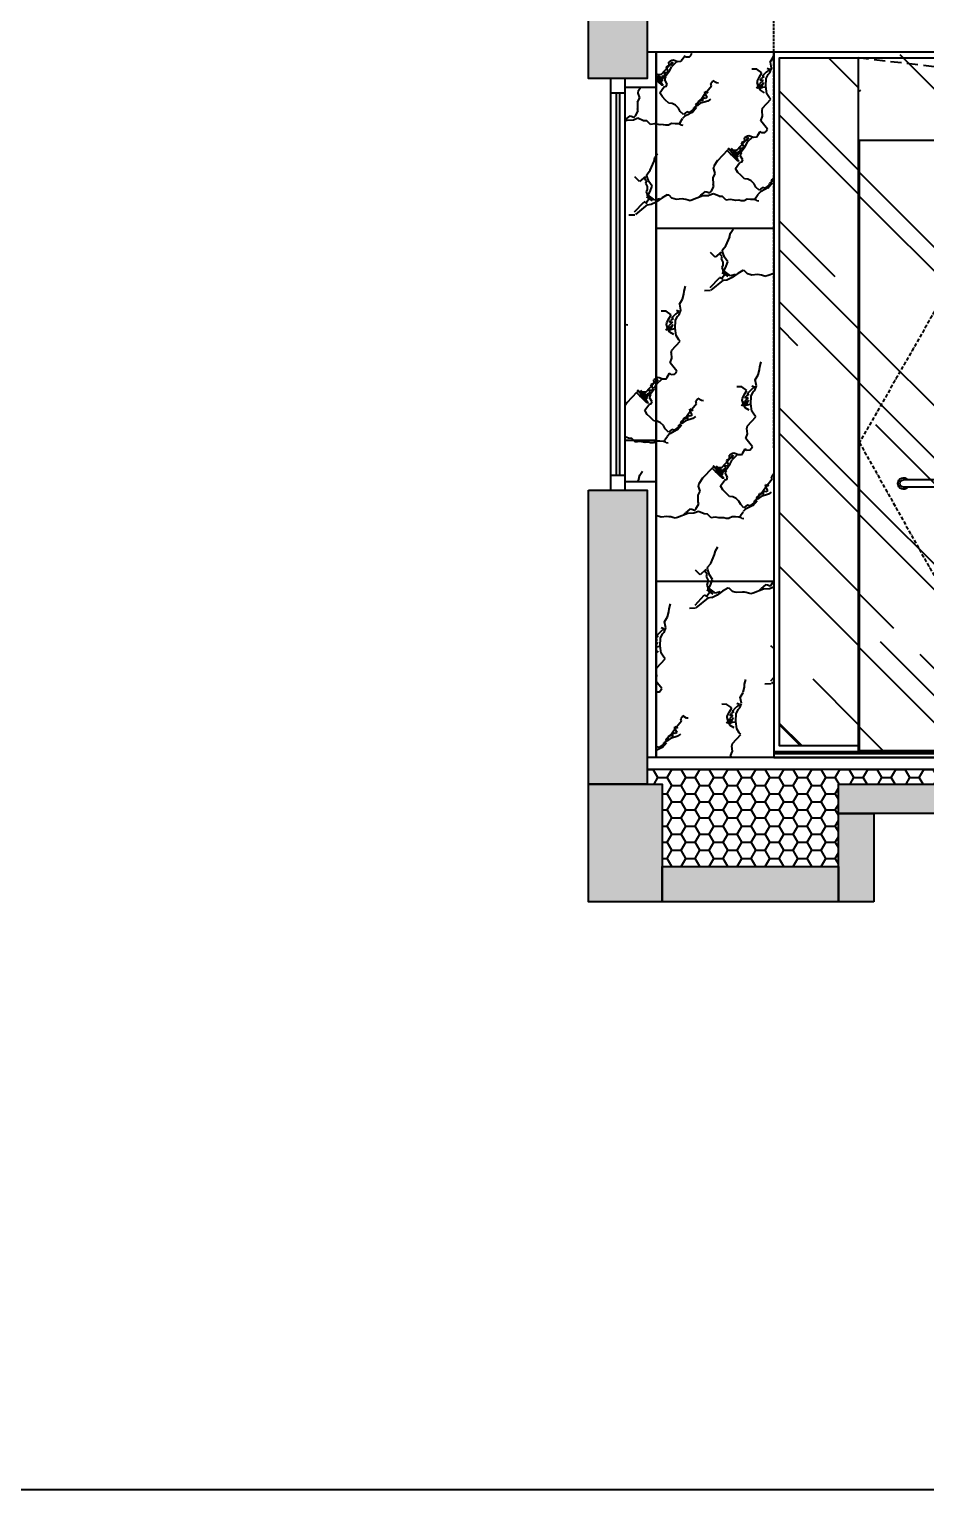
# Model space of a CAD drawing. Header units: millimetres. Extents: x -94739 to 67223, y -48947 to 34737.
# Drawn here: x 47024 to 50074, y -29612 to -24644 of the extents above; entities that cross this region are included whole.
import ezdxf

# ---------------------------------------------------------------- set-up
doc = ezdxf.new("R2010")
doc.units = ezdxf.units.MM
doc.set_wipeout_variables(frame=1)
for name, pattern in [('ACAD_ISO10W100', [18, 12, -3, 0, -3]), ('CENTER2', [28.575, 19.05, -3.175, 3.175, -3.175]), ('DASH', [0.35, 0.25, -0.1]), ('DOT', [0.25, 0, -0.25]), ('HIDDEN2', [0.1875, 0.125, -0.0625])]:
    doc.linetypes.add(name, pattern=pattern)
doc.layers.get('Defpoints').update_dxf_attribs({"color": 250})
for name, color, linetype in [('DOTE', 136, 'CENTER2'), ('DT-深灰填充', 251, 'Continuous'), ('DT-通用', 200, 'Continuous'), ('EL-DIM', 50, 'Continuous'), ('EL-通用', 200, 'Continuous'), ('Fine Line', 250, 'Continuous'), ('P-WINDOWS', 134, 'Continuous'), ('W-墙体图层', 182, 'Continuous'), ('墙体填充', 7, 'Continuous')]:
    doc.layers.add(name, color=color, linetype=linetype)
doc.styles.add('CCD-DIM', font='archs.shx')
doc.dimstyles.new('CCD_DIM_40', dxfattribs={"dimscale": 40, "dimtxt": 2.5, "dimasz": 1, "dimexe": 2, "dimexo": 1.5, "dimgap": 0.6, "dimtad": 1, "dimdec": 0, "dimzin": 12, "dimdsep": 46, "dimtxsty": 'CCD-DIM', "dimblk": 'CCD_Dimension_Tick', "dimcen": 0.125, "dimclrd": 44, "dimclre": 44, "dimclrt": 50, "dimadec": 0, "dimazin": 0, "dimtfac": 1, "dimtdec": 0, "dimtix": 1, "dimtmove": 2, "dimatfit": 3, "dimldrblk": 'CCD_Leader_Dot', "dimfxl": 1, "dimtvp": 1, "dimtolj": 1, "dimtzin": 0, "dimarcsym": 0})
pattern_1 = [(60.26029, (287671.14, -192248.41), (874.149702, 1388.592024), [19.7438, -4126.4507]), (135, (287722.3, -192278.06), (565.6854, 565.6854), [17.3222, -346.4434]), (195.3868, (287496.76, -192273.36), (-822.90655, -308.464241), [17.5275, -3663.2517]), (142.826329, (287479.857, -192278.01), (-257.221154, 257.2211164), [27.9761, -5846.9972]), (61.86405, (287457.57, -192261.11), (308.464276, 822.90655), [11.9422, -2495.9058]), (69.45163, (287463.2, -192250.58), (565.6854, 565.68547), [20.9243, -857.8962]), (123.693983, (287470.54, -192230.984), (-257.221121, 257.221132), [19.4315, -4061.1785]), (108.95454, (287459.76, -192214.82), (-720.420276, 1851.79114), [17.3522, -3626.5963]), (98.75587, (287454.13, -192198.4), (-257.22117, 257.22114), [6.4434, -1346.6748]), (69.45163, (287453.14, -192192.04), (565.6854, 565.68547), [4.1849, -874.6356]), (51.48536, (287454.61, -192188.12), (565.68544, 565.685463), [15.3362, -3205.2732]), (66.696059, (287464.163, -192176.12), (308.464307, 822.9065625), [32.7998, -6855.1568]), (76.22743, (287477.14, -192145.99), (308.464276, 822.9066), [13.365, -2793.2713]), (57.80867, (287480.32, -192133.01), (308.4643, 822.90659), [15.627, -1625.2038]), (47.170028, (287411.284, -192317.188), (565.6853997, 565.685491), [45.7471, -9561.1416]), (152.441364, (287453.65, -192289.52), (-257.22116, 257.22109), [12.7098, -2656.3623]), (135, (287453.65, -192289.5), (565.6854, 565.6854), [3.4644, -360.3012]), (57.80867, (287451.2, -192287.07), (308.4643, 822.90659), [7.8135, -1633.0172]), (57.80867, (287455.36, -192280.46), (308.4643, 822.90659), [7.8135, -1633.0172]), (135, (287459.5, -192273.84), (565.6854, 565.6854), [10.3933, -353.3723]), (143.927468, (287472.02, -192280.95), (-257.221152, 257.221096), [24.5484, -5130.6223]), (135, (287472, -192280.95), (565.6854, 565.6854), [24.251, -339.5146]), (87.28383, (287454.87, -192263.8), (-257.2211, 257.22116), [5.1493, -1076.1933]), (111.25801, (287455.12, -192258.66), (-257.221184, 257.22115), [9.4618, -1977.5298]), (69.45163, (287451.7, -192249.84), (565.6854, 565.68547), [8.3698, -870.4507]), (87.28383, (287454.62, -192242), (-257.2211, 257.22116), [10.2985, -1071.044]), (117.558636, (287455.11, -192231.72), (-257.22116, 257.221123), [12.7098, -2656.3623]), (69.45163, (287449.23, -192220.45), (565.6854, 565.68547), [8.3698, -870.4507]), (135, (287452.2, -192212.6), (565.6854, 565.6854), [8.6611, -355.1045]), (79.296356, (287446.04, -192206.49), (51.24314, 1080.127734), [9.2226, -1927.509]), (221.283393, (287447.757, -192197.425), (-565.685467, -565.685411), [26.7229, -5585.0794]), (135, (287427.7, -192215.06), (565.6854, 565.6854), [22.5188, -341.2468]), (45, (287665.75, -192253.8), (308.4643, 822.90655), [7.619, -792.3809]), (158.74199, (287665.75, -192253.8), (-257.22118, 257.22111), [9.4618, -1977.5298]), (171.24413, (287656.94, -192250.37), (-257.22115, 257.2211), [6.4434, -1346.6748]), (219.803734, (287650.57, -192249.386), (-565.685412, -565.685437), [19.1262, -3997.3804]), (45, (287627.8, -192269.7), (308.4643, 822.90655), [11.4286, -788.5714]), (182.71617, (287412.02, -192328.7), (-257.22116, 257.22111), [20.597, -1060.7455]), (219.434825, (287453.408, -192294.662), (-3085.6482998, -2571.2059345), [53.5859, -11199.4544]), (187.84351, (287467.61, -192292.71), (-1080.1277, -51.243124), [14.3397, -2996.9949]), (205.010352, (287485.98, -192284.136), (-822.906567, -308.464353), [20.2687, -4236.1625]), (216.381335, (287504.59, -192270.42), (-565.685433, -565.685393), [23.1182, -2404.293]), (209.73971, (287521.74, -192260.63), (-1388.592025, -874.1497), [19.7438, -4126.4507]), (171.24413, (287528.1, -192261.6), (-257.22115, 257.2211), [6.4434, -1346.6748]), (135, (287537.9, -192271.4), (565.6854, 565.6854), [13.8578, -349.9078]), (163.802195, (287545.5, -192273.61), (-257.22114, 257.2211), [7.907, -1652.5769]), (163.802195, (287553.09, -192275.82), (-257.22114, 257.2211), [7.907, -1652.5769]), (186.489424, (287572.44, -192273.62), (-1080.127737, -51.243122), [19.4738, -4070.0184]), (171.24413, (287578.8, -192274.6), (-257.22115, 257.2211), [6.4434, -1346.6748]), (171.24413, (287585.18, -192275.58), (-257.22115, 257.2211), [6.4434, -1346.6748]), (163.802195, (287592.77, -192277.79), (-257.22114, 257.2211), [7.907, -1652.5769]), (163.802195, (287600.36, -192280), (-257.22114, 257.2211), [7.907, -1652.5769]), (200.54837, (287608.2, -192277.06), (-565.68545, -565.68547), [8.3698, -870.4507]), (200.54837, (287643.47, -192263.84), (-565.68545, -565.68547), [37.6638, -841.1567]), (182.71617, (287664.04, -192262.86), (-257.22116, 257.22111), [20.597, -1060.7455]), (200.54837, (287679.7, -192257), (-565.68545, -565.68547), [16.7394, -862.081]), (156.794388, (287698.576, -192265.07), (-2109.012318, 977.641457), [20.5212, -4288.9309]), (176.337677, (287710.09, -192265.81), (-1337.3489, 205.97796), [11.5354, -2410.8882]), (69.45163, (287871.18, -191845.05), (565.6854, 565.68547), [16.7394, -862.081]), (218.51464, (287870.44, -191833.535), (-565.685465, -565.685438), [15.3362, -3205.2732]), (135, (287880.55, -192215.4), (565.6854, 565.6854), [6.9289, -356.8367]), (220.66615, (287893.04, -192195.544), (-565.685461, -565.685427), [22.9227, -4790.8414]), (56.027279, (287893.04, -192195.544), (874.149713, 1388.5920395), [27.1683, -5678.1738]), (50.769925, (287908.22, -192173.014), (2005.5205685, 2519.9628187), [34.4603, -7202.2034]), (106.197805, (287930.01, -192146.32), (-257.22118, 257.22112), [7.907, -1652.5769]), (53.618665, (287927.81, -192138.73), (565.685393, 565.685433), [11.5591, -2415.8522]), (150.371045, (287947.16, -192136.53), (-257.221153, 257.221076), [14.3718, -3003.7116]), (171.24413, (287953.52, -192137.5), (-257.22115, 257.2211), [6.4434, -1346.6748]), (69.45163, (287821.3, -192274.64), (565.6854, 565.68547), [4.1849, -874.6356]), (57.80867, (287822.76, -192270.73), (308.4643, 822.90659), [15.627, -1625.2038]), (225, (287839.16, -192249.42), (-822.90655, -308.4643), [11.4286, -788.5714]), (206.16907, (287853.61, -192242.32), (-822.906576, -308.464299), [16.0998, -3364.8658]), (208.13595, (287864.14, -192236.69), (-822.90655, -308.46427), [11.9422, -2495.9058]), (49.333848, (287864.143, -192236.69), (565.685435, 565.685453), [22.9227, -4790.8414]), (45, (287865.8, -191850.43), (308.4643, 822.90655), [7.619, -792.3809]), (63.83093, (287858.69, -191864.88), (308.464306, 822.906573), [16.0998, -3364.8658]), (87.28383, (287857.47, -191890.6), (-257.2211, 257.22116), [25.7462, -1055.5962]), (98.75587, (287861.4, -191916.07), (-257.22117, 257.22114), [25.7737, -1327.3445]), (121.268428, (287869.72, -191929.79), (-257.221149, 257.221128), [16.0486, -3354.168]), (135, (287874.6, -191934.7), (565.6854, 565.6854), [6.9289, -356.8367]), (47.367088, (287846.215, -191965.548), (565.685396, 565.6854305), [41.9406, -8765.5744]), (79.296356, (287844.5, -191974.61), (51.24314, 1080.127734), [9.2226, -1927.509]), (95.487365, (287846.22, -191992.49), (-205.977984, 1337.348874), [17.9625, -3754.1494]), (69.45163, (287840.34, -192008.16), (565.6854, 565.68547), [16.7394, -862.081]), (129.02151, (287863.373, -192036.58), (-257.2211657, 257.2211086), [36.5755, -7644.2784]), (57.80867, (287859.21, -192043.2), (308.4643, 822.90659), [7.8135, -1633.0172]), (45, (287853.82, -192048.58), (308.4643, 822.90655), [7.619, -792.3809]), (182.71617, (287853.82, -192048.58), (-257.22116, 257.22111), [10.2985, -1071.044]), (135, (287843.5, -192049.1), (565.6854, 565.6854), [6.9289, -356.8367]), (57.80867, (287830.31, -192057.4), (308.4643, 822.90659), [15.627, -1625.2038]), (57.80867, (287826.15, -192064), (308.4643, 822.90659), [7.8135, -1633.0172]), (182.71617, (287826.15, -192064), (-257.22116, 257.22111), [10.2985, -1071.044]), (161.04546, (287815.86, -192064.49), (-1851.79113, 720.420302), [17.3522, -3626.5963]), (200.54837, (287799.45, -192058.86), (-565.68545, -565.68547), [4.1849, -874.6356]), (208.13595, (287795.53, -192060.33), (-822.90655, -308.46427), [11.9422, -2495.9058]), (93.66232, (287785.74, -192077.47), (-205.978023, 1337.348896), [11.5354, -2410.8882]), (208.13595, (287785.74, -192077.47), (-822.90655, -308.46427), [11.9422, -2495.9058]), (119.628954, (287782.31, -192095.59), (-257.221143, 257.221117), [14.3718, -3003.7116]), (57.80867, (287778.15, -192102.2), (308.4643, 822.90659), [7.8135, -1633.0172]), (182.71617, (287778.15, -192102.2), (-257.22116, 257.22111), [10.2985, -1071.044]), (135, (287772.8, -192107.6), (565.6854, 565.6854), [6.9289, -356.8367]), (98.75587, (287773.74, -192113.96), (-257.22117, 257.22114), [6.4434, -1346.6748]), (163.802195, (287773.74, -192113.96), (-257.22114, 257.2211), [7.907, -1652.5769]), (135, (287775.95, -192121.55), (565.6854, 565.6854), [13.8578, -349.9078]), (148.73157, (287775.95, -192121.555), (-257.221166, 257.221084), [16.0486, -3354.168]), (114.87028, (287766.89, -192123.27), (-257.22118, 257.221175), [11.0694, -2313.5198]), (146.306016, (287766.886, -192123.27), (-257.221128, 257.221125), [19.4315, -4061.1785]), (135, (287750.7, -192112.5), (565.6854, 565.6854), [13.8578, -349.9078]), (135, (287756.84, -192118.6), (565.6854, 565.6854), [22.5188, -341.2468]), (119.628954, (287763.95, -192131.105), (-257.221143, 257.221117), [14.3718, -3003.7116]), (139.834873, (287763.95, -192131.105), (-257.221202, 257.2211073), [45.1985, -9446.4816]), (130.663269, (287762.236, -192140.167), (-257.221153, 257.2211904), [50.3786, -10529.1152]), (163.802195, (287762.24, -192140.17), (-257.22114, 257.2211), [7.907, -1652.5769]), (135, (287754.64, -192138), (565.6854, 565.6854), [38.1088, -325.6568]), (135, (287737.5, -192120.8), (565.6854, 565.6854), [13.8578, -349.9078]), (147.403145, (287752.44, -192130.37), (-257.221163, 257.221117), [17.7362, -3706.8502]), (135, (287767.1, -192145.1), (565.6854, 565.6854), [20.7866, -342.979]), (171.24413, (287767.14, -192145.07), (-257.22115, 257.2211), [6.4434, -1346.6748]), (135, (287760.8, -192144.1), (565.6854, 565.6854), [31.1799, -332.5857]), (141.275085, (287765.91, -192143.84), (-257.2211603, 257.2211283), [34.8532, -7284.3117]), (190.703643, (287854.77, -191893.3), (-1080.127735, -51.24312), [9.2226, -1927.509]), (200.54837, (287845.7, -191895), (-565.68545, -565.68547), [8.3698, -870.4507]), (53.618665, (287837.88, -191897.95), (565.685393, 565.685433), [11.5591, -2415.8522]), (61.86405, (287844.73, -191888.64), (308.464276, 822.90655), [11.9422, -2495.9058]), (45, (287842.3, -191886.2), (308.4643, 822.90655), [11.4286, -788.5714]), (214.691568, (287842.28, -191886.19), (-1388.592015, -874.149688), [19.3602, -4046.2642]), (55.30843, (287826.364, -191897.21), (874.149707, 1388.592003), [19.3602, -4046.2642]), (225, (287848.16, -191870.5), (-822.90655, -308.4643), [15.2381, -784.7618]), (182.71617, (287848.16, -191870.52), (-257.22116, 257.22111), [10.2985, -1071.044]), (57.80867, (287837.87, -191871), (308.4643, 822.90659), [7.8135, -1633.0172]), (216.381335, (287851.34, -191857.53), (-565.685433, -565.685393), [11.5591, -2415.8522]), (171.24413, (287851.34, -191857.53), (-257.22115, 257.2211), [6.4434, -1346.6748]), (225, (287858.44, -191843.1), (-822.90655, -308.4643), [19.0476, -780.9523]), (135, (287800.2, -192070.4), (565.6854, 565.6854), [6.9289, -356.8367]), (98.75587, (287796.27, -192071.84), (-257.22117, 257.22114), [6.4434, -1346.6748]), (135, (287796.3, -192071.8), (565.6854, 565.6854), [5.1966, -358.569]), (106.197805, (287794.8, -192075.76), (-257.22118, 257.22112), [7.907, -1652.5769]), (171.24413, (287794.8, -192075.76), (-257.22115, 257.2211), [6.4434, -1346.6748]), (47.170028, (287757.33, -192108.326), (565.6853997, 565.685491), [45.7471, -9561.1416]), (182.71617, (287757.33, -192108.33), (-257.22116, 257.22111), [10.2985, -1071.044]), (171.24413, (287747.04, -192108.81), (-257.22115, 257.2211), [6.4434, -1346.6748]), (163.802195, (287740.68, -192107.83), (-257.22114, 257.2211), [7.907, -1652.5769]), (182.71617, (287733.08, -192105.63), (-257.22116, 257.22111), [5.1493, -1076.1933]), (47.003244, (287694.146, -192142.114), (565.6854014, 565.6855025), [49.5541, -10356.8056]), (57.80867, (287681.66, -192161.95), (308.4643, 822.90659), [23.4405, -1617.3902]), (79.296356, (287679.94, -192171.01), (51.24314, 1080.127734), [9.2226, -1927.509]), (108.95454, (287685.58, -192187.425), (-720.420276, 1851.79114), [17.3522, -3626.5963]), (63.83093, (287678.48, -192201.874), (308.464306, 822.906573), [16.0998, -3364.8658]), (90.653925, (287678.73, -192223.67), (51.243064, 1080.12774), [21.8002, -4556.23]), (106.197805, (287680.94, -192231.27), (-257.22118, 257.22112), [7.907, -1652.5769]), (187.84351, (287736.54, -192276.1), (-1080.1277, -51.243124), [14.3397, -2996.9949]), (171.24413, (287742.9, -192277.08), (-257.22115, 257.2211), [6.4434, -1346.6748]), (171.24413, (287749.28, -192278.06), (-257.22115, 257.2211), [6.4434, -1346.6748]), (171.24413, (287755.65, -192279.04), (-257.22115, 257.2211), [6.4434, -1346.6748]), (182.71617, (287765.93, -192278.55), (-257.22116, 257.22111), [10.2985, -1071.044]), (163.802195, (287773.53, -192280.76), (-257.22114, 257.2211), [7.907, -1652.5769]), (182.71617, (287783.81, -192280.27), (-257.22116, 257.22111), [10.2985, -1071.044]), (208.13595, (287794.35, -192274.64), (-822.90655, -308.46427), [11.9422, -2495.9058]), (176.337677, (287805.86, -192275.38), (-1337.3489, 205.97796), [11.5354, -2410.8882]), (176.337677, (287817.37, -192276.11), (-1337.3489, 205.97796), [11.5354, -2410.8882]), (163.802195, (287824.96, -192278.32), (-257.22114, 257.2211), [7.907, -1652.5769]), (135, (287827.4, -192280.8), (565.6854, 565.6854), [3.4644, -360.3012]), (171.24413, (287833.78, -192281.75), (-257.22115, 257.2211), [6.4434, -1346.6748]), (106.197805, (287917.28, -192171.3), (-257.22118, 257.22112), [7.907, -1652.5769]), (155.12972, (287917.28, -192171.3), (-257.221207, 257.22111), [11.0694, -2313.5198]), (98.75587, (287908.22, -192173.01), (-257.22117, 257.22114), [6.4434, -1346.6748]), (119.628954, (287915.32, -192185.51), (-257.221143, 257.221117), [14.3718, -3003.7116]), (212.19133, (287915.32, -192185.5), (-822.90659, -308.4643), [7.8135, -1633.0172]), (163.802195, (287908.71, -192189.67), (-257.22114, 257.2211), [7.907, -1652.5769]), (87.28383, (287900.63, -192197.75), (-257.2211, 257.22116), [10.2985, -1071.044]), (171.24413, (287900.63, -192197.75), (-257.22115, 257.2211), [6.4434, -1346.6748]), (171.24413, (287894.26, -192196.77), (-257.22115, 257.2211), [6.4434, -1346.6748]), (69.45163, (287882.02, -192211.46), (565.6854, 565.68547), [16.7394, -862.081]), (218.51464, (287882.02, -192211.46), (-565.685465, -565.685438), [15.3362, -3205.2732]), (87.28383, (287869.77, -192226.16), (-257.2211, 257.22116), [5.1493, -1076.1933]), (214.691568, (287869.775, -192226.156), (-1388.592015, -874.149688), [19.3602, -4046.2642]), (163.802195, (287853.86, -192237.18), (-257.22114, 257.2211), [7.907, -1652.5769]), (218.51464, (287846.26, -192234.97), (-565.685465, -565.685438), [15.3362, -3205.2732]), (135, (287834.3, -192244.5), (565.6854, 565.6854), [15.5899, -348.1757]), (117.558636, (287823.24, -192233.5), (-257.22116, 257.221123), [12.7098, -2656.3623]), (135, (287817.36, -192222.2), (565.6854, 565.6854), [13.8578, -349.9078]), (152.441364, (287807.56, -192212.43), (-257.22116, 257.22109), [12.7098, -2656.3623]), (176.337677, (287796.29, -192206.55), (-1337.3489, 205.97796), [11.5354, -2410.8882]), (135, (287784.8, -192205.8), (565.6854, 565.6854), [17.3222, -346.4434]), (135, (287772.5, -192193.6), (565.6854, 565.6854), [13.8578, -349.9078]), (121.268428, (287762.73, -192183.765), (-257.221149, 257.221128), [16.0486, -3354.168]), (53.618665, (287754.4, -192170.05), (565.685393, 565.685433), [23.1182, -2404.293]), (200.54837, (287775.95, -192148.5), (-565.68545, -565.68547), [8.3698, -870.4507]), (69.45163, (287775.95, -192148.5), (565.6854, 565.68547), [8.3698, -870.4507]), (119.628954, (287778.89, -192140.66), (-257.221143, 257.221117), [14.3718, -3003.7116]), (82.15649, (287771.79, -192128.17), (51.24314, 1080.1277), [14.3397, -2996.9949]), (53.618665, (287773.74, -192113.96), (565.685393, 565.685433), [23.1182, -2404.293]), (63.83093, (287787.455, -192095.35), (308.464306, 822.906573), [16.0998, -3364.8658]), (225, (287810.7, -192064.74), (-822.90655, -308.4643), [22.8571, -777.1428]), (178.30515, (287826.84, -191833.04), (-1080.127717, -51.243108), [16.6626, -3482.4725]), (145.385246, (287844.234, -191845.04), (-257.221175, 257.22111), [21.1328, -4416.7566]), (57.80867, (287835.91, -191858.27), (308.4643, 822.90659), [15.627, -1625.2038]), (63.83093, (287828.81, -191872.72), (308.464306, 822.906573), [16.0998, -3364.8658]), (87.28383, (287828.56, -191877.86), (-257.2211, 257.22116), [5.1493, -1076.1933]), (106.197805, (287832.98, -191893.05), (-257.22118, 257.22112), [15.8142, -1644.6698]), (117.558636, (287838.86, -191904.31), (-257.22116, 257.221123), [12.7098, -2656.3623]), (148.73157, (287852.57, -191912.64), (-257.221166, 257.221084), [16.0486, -3354.168]), (216.381335, (287926.59, -192191.39), (-565.685433, -565.685393), [11.5591, -2415.8522]), (197.054427, (287917.286, -192198.243), (-822.90657, -308.46426), [25.8742, -5407.7199]), (218.51464, (287892.55, -192205.83), (-565.685465, -565.685438), [15.3362, -3205.2732]), (74.6132, (287887.82, -191764.71), (308.464248, 822.906548), [17.5275, -3663.2517]), (87.28383, (287887.33, -191775), (-257.2211, 257.22116), [10.2985, -1071.044]), (74.6132, (287882.68, -191791.9), (308.464248, 822.906548), [17.5275, -3663.2517]), (60.26029, (287872.885, -191809.04), (874.149702, 1388.592024), [19.7438, -4126.4507]), (101.58455, (287877.05, -191829.37), (-205.978042, 1337.348845), [20.7526, -4337.291]), (158.74199, (287870.44, -191833.54), (-257.22118, 257.22111), [9.4618, -1977.5298])]

# ---------------------------------------------------------------- blocks, each defined once
blk = doc.blocks.new('1256ERGDFG434SADG')
at = {"linetype": 'DOT'}
blk.add_wipeout([(-860, 2400), (30.1, 2400), (30.1, 0), (-860, 0)], dxfattribs=at)
at = {"ltscale": 15}
h = blk.add_hatch(dxfattribs=at)
h.set_pattern_fill('AR-RROOF', color=250, scale=15, angle=45)
h.set_pattern_definition([(45, (-91875.1, -31597), (323.2892, 862.1046), [5715, -762, 1905, -381]), (45, (-91651.5, -31104), (-627.72, 88.9045), [1143, -125.73, 2286, -285.75]), (45, (-91969.4, -31233.31), (1220.4168, 1581.4231), [3048, -533.4, 1524, -381])])
h.paths.add_polyline_path([(-860, 23), (-261.6, 23), (-261.6, 2390), (-860, 2390)])
h = blk.add_hatch(dxfattribs=at)
h.set_pattern_fill('AR-RROOF', color=250, scale=15, angle=45)
h.set_pattern_definition([(45, (-91880.1, -31597), (323.2892, 862.1046), [5715, -762, 1905, -381]), (45, (-91656.5, -31104), (-627.72, 88.9045), [1143, -125.73, 2286, -285.75]), (45, (-91974.4, -31233.31), (1220.4168, 1581.4231), [3048, -533.4, 1524, -381])])
h.paths.add_polyline_path([(-258.6, 2380), (-258.6, 40), (10.1, 40), (10.1, 2380)])
at = {"color": 136, "ltscale": 15}
for p, q in [((-258.6, 30, 0), (-258.6, 2380, 0)), ((-261.6, 2100), (-860, 2100)), ((-850, 2100), (-850, 23)), ((-261.6, 23), (-261.6, 2100)), ((-850, 23), (-261.6, 23))]:
    blk.add_line(p, q, dxfattribs=at)
at = {"color": 251}
blk.add_line((-870, 13), (30.1, 13), dxfattribs=at)
at = {"color": 136, "ltscale": 15}
blk.add_lwpolyline([(-860, 2400), (30.1, 2400), (30.1, 20), (-860, 20)], close=True, dxfattribs=at)
blk.add_lwpolyline([(-860, 2400), (30.1, 2400), (30.1, 20), (-258.6, 20), (-258.6, 40), (10.1, 40), (10.1, 2380), (-860, 2380)], dxfattribs=at)
at = {"color": 136, "linetype": 'ACAD_ISO10W100'}
blk.add_lwpolyline([(-850, 2100), (-261.6, 1071.5), (-850, 23)], dxfattribs=at)
at = {"color": 4, "linetype": 'ByBlock'}
blk.add_lwpolyline([(30.1, 0), (-870, 0), (-870, 13), (-863, 20), (30.1, 20)], close=True, dxfattribs=at)
at = {"layer": 'Fine Line', "color": 250, "linetype": 'HIDDEN2', "ltscale": 300}
blk.add_lwpolyline([(-860, 2098.7), (-739.7, 2323.7), (-258.6, 2380)], dxfattribs=at)
at = {"layer": 'P-WINDOWS', "elevation": 0}
for points in [[(-762.7, 944.9), (-411.3, 944.9)], [(-762.7, 919.9), (-411.3, 919.9)]]:
    blk.add_lwpolyline(points, dxfattribs=at)
at = {"layer": 'P-WINDOWS'}
for centre, radius, start, end in [((-762.7, 932.4, 0), 19.5, 39.7918, 320.2082), ((-762.7, 932.4, 0), 12.5, 90, 270), ((-411.3, 932.4, 0), 19.5, 219.7918, 140.2082), ((-411.3, 932.4, 0), 12.5, 270, 90)]:
    blk.add_arc(centre, radius, start, end, dxfattribs=at)
blk = doc.blocks.new('*U131')
at = {"layer": 'DT-深灰填充'}
blk.add_hatch(color=256, dxfattribs=at).paths.add_polyline_path([(0, -100), (500.2, -100), (500.2, 0), (0, 0)])
at = {"layer": 'DT-通用', "color": 200, "ltscale": 10}
blk.add_lwpolyline([(0, -100), (500.2, -100), (500.2, 0), (0, 0)], close=True, dxfattribs=at)
blk = doc.blocks.new('*U657')
at = {"layer": 'DT-深灰填充'}
blk.add_hatch(color=256, dxfattribs=at).paths.add_polyline_path([(0, -400), (250, -400), (250, 0), (0, 0)])
at = {"layer": 'DT-通用', "color": 200, "ltscale": 10}
blk.add_lwpolyline([(0, -400), (250, -400), (250, 0), (0, 0)], close=True, dxfattribs=at)
blk = doc.blocks.new('*U111')
at = {"layer": 'DT-深灰填充'}
blk.add_hatch(color=256, dxfattribs=at).paths.add_polyline_path([(0, -300), (120, -300), (120, 0), (0, 0)])
at = {"layer": 'DT-通用', "color": 200, "ltscale": 10}
blk.add_lwpolyline([(0, -300), (120, -300), (120, 0), (0, 0)], close=True, dxfattribs=at)
blk = doc.blocks.new('*U112')
at = {"layer": 'DT-深灰填充'}
blk.add_hatch(color=256, dxfattribs=at).paths.add_polyline_path([(0, -120), (600, -120), (600, 0), (0, 0)])
at = {"layer": 'DT-通用', "color": 200, "ltscale": 10}
blk.add_lwpolyline([(0, -120), (600, -120), (600, 0), (0, 0)], close=True, dxfattribs=at)
blk = doc.blocks.new('*U113')
at = {"layer": 'DT-深灰填充'}
blk.add_hatch(color=256, dxfattribs=at).paths.add_polyline_path([(0, -1000), (200, -1000), (200, 0), (0, 0)])
at = {"layer": 'DT-通用', "color": 200, "ltscale": 10}
blk.add_lwpolyline([(0, -1000), (200, -1000), (200, 0), (0, 0)], close=True, dxfattribs=at)
blk = doc.blocks.new('CCD_Dimension_Tick')
at = {"color": 0, "linetype": 'ByBlock'}
for p, q in [((-1.09, 0), (0, 0)), ((0, 0), (1.09, 0))]:
    blk.add_line(p, q, dxfattribs=at)
at = {"color": 0, "linetype": 'Continuous', "const_width": 0.608}
blk.add_lwpolyline([(-0.61, -0.61), (0.61, 0.61)], dxfattribs=at)
blk = doc.blocks.new('*D86')
at = {"layer": 'Defpoints', "color": 0, "linetype": 'ByBlock', "transparency": 16777216}
for p in [(-149.3, 149.3, 0), (55.5, 207.1), (149.3, 149.3, 0), (0, 0, 0), (0, 0, 0)]:
    blk.add_point(p, dxfattribs=at)
at = {"layer": 'EL-DIM', "color": 44, "lineweight": -2, "transparency": 16777216}
for p, q in [((-191.8, 191.8), (-208.2, 208.2)), ((191.8, 191.8), (208.2, 208.2))]:
    blk.add_line(p, q, dxfattribs=at)
blk.add_arc((0, 0), 214.4, 55.70538, 124.29462, dxfattribs=at)
at = {"layer": 'EL-DIM', "color": 44, "linetype": 'ByBlock', "lineweight": -2, "transparency": 16777216, "xscale": 40, "yscale": 40, "zscale": 40}
for p, rotation in [((-151.6, 151.6), 219.6473101092126), ((151.6, 151.6), 320.3526898907928)]:
    blk.add_blockref('CCD_Dimension_Tick', p, dxfattribs=dict(at, rotation=rotation))
at = {"layer": 'EL-DIM', "color": 50, "linetype": 'ByBlock', "transparency": 16777216, "insert": (0, 290.5), "char_height": 100, "attachment_point": 5, "style": 'CCD-DIM'}
blk.add_mtext('\\A1;90°', dxfattribs=at)
blk = doc.blocks.new('CCD_Leader_Dot')
at = {"color": 0, "linetype": 'ByBlock'}
blk.add_line((-5, 0), (-10, 0), dxfattribs=at)
at = {"color": 0, "linetype": 'ByBlock', "const_width": 5}
blk.add_lwpolyline([(-2.5, 0, 1), (2.5, 0, 1)], format="xyb", close=True, dxfattribs=at)
blk = doc.blocks.new('*U106')
at = {"layer": 'DT-深灰填充'}
blk.add_hatch(color=256, dxfattribs=at).paths.add_polyline_path([(0, -600), (200, -600), (200, 0), (0, 0)])
at = {"layer": 'DT-通用', "color": 200, "ltscale": 10}
blk.add_lwpolyline([(0, -600), (200, -600), (200, 0), (0, 0)], close=True, dxfattribs=at)
blk = doc.blocks.new('海龙_08203823')
at = {"color": 0}
for p, q in [((-5, 650), (-5, -650)), ((5, -650), (5, 650))]:
    blk.add_line(p, q, dxfattribs=at)
blk.add_lwpolyline([(-25, 700), (25, 700), (25, -700), (-25, -700)], close=True, dxfattribs=at)
for points in [[(-25, 650), (25, 650)], [(-25, -650), (25, -650)]]:
    blk.add_lwpolyline(points, dxfattribs=at)
blk = doc.blocks.new('*U85')
at = {"layer": 'DOTE', "color": 251, "linetype": 'DASH', "ltscale": 200}
blk.add_lwpolyline([(149.3, 149.3), (0, 0), (-149.3, 149.3)], dxfattribs=at)
at = {"layer": 'DOTE', "color": 251, "linetype": 'DASH', "ltscale": 50}
blk.add_lwpolyline([(0, -3634.6), (0, 0)], dxfattribs=at)
at = {"layer": 'EL-DIM', "linetype": 'ByBlock'}
dim = blk.add_angular_dim_2l(base=(55.5, 207.1, 0), line1=((149.3, 149.3), (0, 0)), line2=((0, 0), (-149.3, 149.3)), dimstyle='CCD_DIM_40', override={"dimrnd": 5, "dimzin": 8, "dimfxl": 2}, dxfattribs=at)
dim.commit()
dim.dimension.update_dxf_attribs({"geometry": '*D86', "text_midpoint": (0, 290.5, 0)})

msp = doc.modelspace()

# ---------------------------------------------------------------- hatches: boundary and pattern name
at = {"layer": 'W-墙体图层'}
h = msp.add_hatch(dxfattribs=at)
h.set_pattern_fill('HONEY', color=250, scale=10)
h.set_pattern_definition([(0, (113075.198, -158291.763), (47.625, 27.4963064), [31.75, -63.5]), (120, (113075.198, -158291.763), (-47.625, 27.4963066), [31.75, -63.5]), (60, (113075.198, -158291.763), (1e-07, 54.992613), [-63.5, 31.75])])
h.paths.add_polyline_path([(51076.2, -27161.8), (51076.2, -27212.1), (50476.6, -27212.1), (50276.6, -27212.1), (50276.6, -27212.1), (49776.4, -27212.1), (49776.4, -27312.1), (49776.4, -27492.1), (49176.4, -27492.1), (49176.4, -27212.1), (49126.4, -27212.1), (49126.4, -27161.8)])
at = {"layer": '墙体填充'}
h = msp.add_hatch(dxfattribs=at)
h.set_pattern_fill('AB大理石中SC1500', color=250, scale=800, angle=45, style=0, pattern_type=2)
h.set_pattern_definition(pattern_1)
h.paths.add_polyline_path([(49051.4, -24842.1), (49156.4, -24842.1), (49156.4, -26182.1), (49156.2, -26182.1), (49051.4, -26182.1)])
h = msp.add_hatch(dxfattribs=at)
h.set_pattern_fill('矩形_600_1200_0_0', color=250, style=0, pattern_type=2)
h.set_pattern_definition([(0, (50619.8, -24842.1), (0, 1200), []), (90, (50619.8, -24842.1), (-600, 4e-14), [])])
h.paths.add_polyline_path([(49051.4, -24842.1), (49156.4, -24842.1), (49156.4, -26182.1), (49156.2, -26182.1), (49051.4, -26182.1)])

# ---------------------------------------------------------------- linework, layer by layer
at = {"color": 251}
msp.add_lwpolyline([(51176.6, -27161.8), (49126.4, -27161.8)], dxfattribs=at)
at = {"layer": 'DT-通用', "color": 3}
msp.add_line((49156.2, -26182.1), (49156.2, -27121.8), dxfattribs=at)
at = {"layer": 'DT-通用', "ltscale": 300}
msp.add_lwpolyline([(40924.5, -21838.9), (53123.3, -21838.9), (53123.3, -29612.1), (40924.5, -29612.1)], close=True, dxfattribs=at)
at = {"layer": 'DT-通用', "color": 3}
for points in [[(49156.4, -24721.8), (49156.4, -24842.1), (49051.4, -24842.1)], [(49051.4, -26182.1), (49156.2, -26182.1)]]:
    msp.add_lwpolyline(points, dxfattribs=at)
at = {"layer": 'DT-通用', "color": 136}
msp.add_lwpolyline([(49156.4, -24842.1), (49156.4, -26182.1)], dxfattribs=at)

# ---------------------------------------------------------------- block references
at = {"xscale": -1}
for name, p, rotation in [('*U106', (48926.4, -24812.1), 179.9998479605043), ('*U113', (48926.4, -27212.1), 179.9998479605043), ('*U657', (49176.4, -27212.1), 359.9998479605043), ('*U131', (50276.6, -27212.1), 359.9998479605043), ('*U111', (49896.4, -27312.1), 359.9998479605043), ('*U112', (49776.4, -27492.1), 359.9998479605043)]:
    msp.add_blockref(name, p, dxfattribs=dict(at, rotation=rotation))
at = {"layer": 'DT-通用', "color": 136, "xscale": -1, "rotation": 359.9998479605043}
msp.add_blockref('海龙_08203823', (49026.4, -25512.1), dxfattribs=at)

# ---------------------------------------------------------------- next in the draw order: block references
at = {"xscale": -1, "rotation": 359.9998479605043}
msp.add_blockref('1256ERGDFG434SADG', (49586.4, -27121.8), dxfattribs=at)

# ---------------------------------------------------------------- next in the draw order: hatches: boundary and pattern name
h = msp.add_hatch()
h.set_pattern_fill('矩形_600_1200_0_0', color=251, pattern_type=2)
h.set_pattern_definition([(0, (49156.4, -25321.8), (0, 1200), []), (90, (49156.4, -25321.8), (-600, 4e-14), [])])
h.paths.add_polyline_path([(49156.4, -26182.1), (49156.2, -27121.8), (49556.3, -27121.8), (49556.3, -24721.8), (49156.4, -24721.8), (49156.4, -24842.1)])
at = {"layer": '墙体填充'}
h = msp.add_hatch(dxfattribs=at)
h.set_pattern_fill('AB大理石中SC1500', color=250, scale=800, angle=45, style=0, pattern_type=2)
h.set_pattern_definition(pattern_1)
h.paths.add_polyline_path([(49556.4, -27121.8), (49556.4, -24721.8), (49156.4, -24721.8), (49156.4, -24842.1), (49156.4, -26182.1), (49156.2, -27121.8)])

# ---------------------------------------------------------------- next in the draw order: linework, layer by layer
at = {"layer": 'DT-通用', "color": 3}
for p, q in [((51176.6, -24721.8), (49126.4, -24721.8)), ((49556.4, -24721.8), (49556.4, -27121.8))]:
    msp.add_line(p, q, dxfattribs=at)
at = {"layer": 'DT-通用', "color": 160}
msp.add_lwpolyline([(51176.6, -27121.8), (49126.4, -27121.8)], dxfattribs=at)

# ---------------------------------------------------------------- next in the draw order: block references
at = {"layer": 'EL-通用', "ltscale": 0.5, "xscale": 0.6999999999999995, "yscale": 0.6999999999999995, "zscale": 0.6999999999999995, "rotation": 359.9996959210086}
msp.add_blockref('*U85', (49556.4, -23524.1), dxfattribs=at)

doc.saveas('drawing.dxf')
